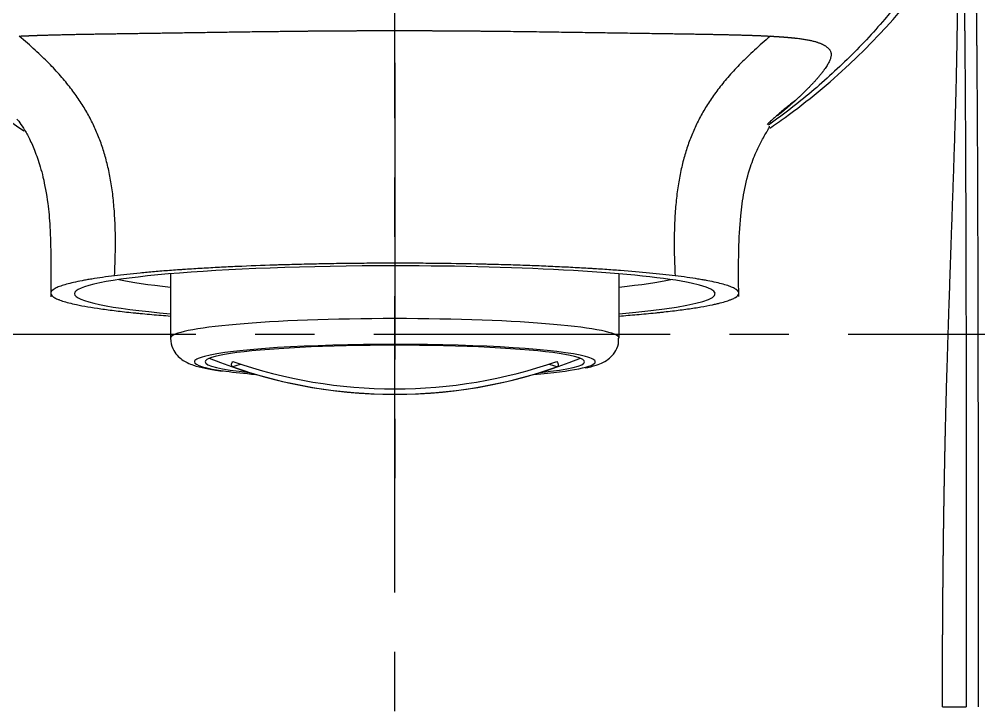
# Model space of a CAD drawing. Extents: x 0 to 1354, y 0 to 992.
# Drawn here: x 323.18 to 363.63, y 348.17 to 377.15 of the extents above; entities that cross this region are included whole.
import ezdxf

# ---------------------------------------------------------------- set-up
doc = ezdxf.new("R2010")
doc.units = 0
doc.header["$LTSCALE"] = 10
doc.header["$MEASUREMENT"] = 0
doc.linetypes.add('CENTER', pattern=[2, 1.25, -0.25, 0.25, -0.25])
doc.layers.add('1', color=7, linetype='CONTINUOUS')
doc.layers.add('W', color=7, linetype='CONTINUOUS')

msp = doc.modelspace()

# ---------------------------------------------------------------- linework, layer by layer
at = {"layer": '1', "color": 7, "linetype": 'Continuous', "lineweight": -3}
for p, q in [((329.56, 366.417), (329.56, 363.704)), ((348.46, 363.704), (348.46, 366.417)), ((348.46, 363.703), (348.46, 363.704))]:
    msp.add_line(p, q, dxfattribs=at)
for start, end in [(247.9113, 270), (270, 292.0887)]:
    msp.add_arc((339.01, 382.133), 20.8, start, end, dxfattribs=at)
for centre, major_axis, ratio, start_param, end_param in [((339.01, 365.576), (-13.5, 0), 0.087156, 4.712389, 6.283185), ((339.01, 365.576), (-13.5, 0), 0.087156, 2.346181, 4.712389), ((339.01, 366.573), (12.5, 0), 0.087156, 3.51662, 3.855225), ((339.01, 366.573), (12.5, 0), 0.087156, 5.569553, 5.908158), ((339.01, 365.576), (-13.5, 0), 0.087156, 0, 0.795412), ((339.01, 363.704), (9.45, 0), 0.087156, 0, 3.141592), ((339.01, 362.707), (8.45, 0), 0.087156, 0.311607, 2.823507), ((339.01, 362.707), (8, 0), 0.087156, 0, 3.141593), ((339.01, 362.707), (8.45, 0), 0.087156, 2.823507, 3.141593), ((339.01, 362.707), (8.45, 0), 0.087156, 0, 0.311607), ((339.01, 362.707), (8.45, 0), 0.087156, 3.141593, 3.70973), ((339.01, 362.707), (8, 0), 0.087156, 3.141593, 3.837161), ((339.01, 382.247), (20.759, 0), 0.996195, 4.377384, 5.047394), ((339.01, 342.048), (21.625, 0), 0.996195, 1.875191, 1.891899), ((339.01, 382.02), (20.759, 0), 0.996195, 4.377384, 5.047394), ((339.01, 362.707), (8.45, 0), 0.087156, 5.479625, 5.875073), ((339.01, 362.707), (8, 0), 0.087156, 5.587715, 6.283185), ((339.01, 342.048), (21.625, 0), 0.996195, 1.249694, 1.266401), ((339.01, 362.707), (8.45, 0), 0.087156, 5.875073, 6.283185), ((339.01, 362.707), (8.45, 0), 0.087156, 3.70973, 3.945251)]:
    msp.add_ellipse(centre, major_axis=major_axis, ratio=ratio, start_param=start_param, end_param=end_param, dxfattribs=at)
for points, degree, knots in [([(362.882, 381.455), (362.889, 381.456), (362.902, 381.419), (362.908, 381.378), (362.922, 381.291), (362.935, 381.098), (362.948, 380.887), (362.961, 380.543), (362.974, 380.172), (362.986, 379.64), (362.992, 379.363), (362.998, 379.033), (363.004, 378.698), (363.009, 378.311), (363.015, 377.918), (363.02, 377.475), (363.026, 377.024), (363.035, 376.027), (363.04, 375.463), (363.044, 374.913), (363.048, 374.304), (363.052, 373.71), (363.056, 373.063), (363.06, 372.433), (363.063, 371.758), (363.069, 370.466), (363.074, 369.018), (363.078, 367.667), (363.082, 366.158), (363.085, 364.772), (363.088, 363.214), (363.09, 361.822), (363.092, 360.225), (363.094, 358.766), (363.095, 357.222), (363.096, 355.765), (363.097, 354.21), (363.098, 352.761), (363.098, 351.191), (363.099, 349.758), (363.099, 348.168)], 2, [0, 0, 0, 0.03125, 0.0625, 0.0625, 0.125, 0.125, 0.1875, 0.1875, 0.25, 0.25, 0.28125, 0.28125, 0.3125, 0.3125, 0.34375, 0.34375, 0.375, 0.40625, 0.40625, 0.4375, 0.4375, 0.46875, 0.46875, 0.5, 0.5, 0.5625, 0.5625, 0.625, 0.625, 0.6875, 0.6875, 0.75, 0.75, 0.8125, 0.8125, 0.875, 0.875, 0.9375, 0.9375, 1, 1, 1]), ([(363.382, 381.455), (363.389, 381.456), (363.402, 381.419), (363.408, 381.378), (363.422, 381.291), (363.435, 381.098), (363.448, 380.887), (363.461, 380.543), (363.474, 380.172), (363.486, 379.64), (363.492, 379.363), (363.498, 379.033), (363.504, 378.698), (363.509, 378.311), (363.515, 377.918), (363.52, 377.475), (363.526, 377.024), (363.535, 376.027), (363.54, 375.463), (363.544, 374.913), (363.548, 374.304), (363.552, 373.71), (363.556, 373.063), (363.56, 372.433), (363.563, 371.758), (363.569, 370.466), (363.574, 369.018), (363.578, 367.667), (363.582, 366.158), (363.585, 364.772), (363.588, 363.214), (363.59, 361.822), (363.592, 360.225), (363.594, 358.766), (363.595, 357.222), (363.596, 355.765), (363.597, 354.21), (363.598, 352.761), (363.598, 351.191), (363.599, 349.758), (363.599, 348.168)], 2, [0, 0, 0, 0.03125, 0.0625, 0.0625, 0.125, 0.125, 0.1875, 0.1875, 0.25, 0.25, 0.28125, 0.28125, 0.3125, 0.3125, 0.34375, 0.34375, 0.375, 0.40625, 0.40625, 0.4375, 0.4375, 0.46875, 0.46875, 0.5, 0.5, 0.5625, 0.5625, 0.625, 0.625, 0.6875, 0.6875, 0.75, 0.75, 0.8125, 0.8125, 0.875, 0.875, 0.9375, 0.9375, 1, 1, 1]), ([(315.373, 380.651), (316.001, 379.661), (316.693, 378.712), (318.188, 376.906), (318.993, 376.05), (320.703, 374.446), (321.609, 373.698), (322.827, 372.814), (323.1, 372.623), (323.376, 372.437)], 3, [0, 0, 0, 0, 0.304507, 0.304507, 0.609013, 0.609013, 0.91352, 0.91352, 1, 1, 1, 1]), ([(362.227, 380.663), (361.417, 379.342), (360.494, 378.091), (358.961, 376.346), (358.425, 375.785), (357.307, 374.713), (356.725, 374.201), (355.677, 373.355), (355.221, 373.01), (354.754, 372.679)], 3, [0, 0, 0, 0, 0.422063, 0.422063, 0.633095, 0.633095, 0.844127, 0.844127, 1, 1, 1, 1]), ([(354.813, 372.551), (355.032, 372.701), (355.248, 372.853), (356.412, 373.698), (357.317, 374.446), (359.883, 376.852), (361.39, 378.672), (362.648, 380.651)], 3, [0, 0, 0, 0, 0.070092, 0.070092, 0.380061, 0.380061, 1, 1, 1, 1]), ([(362.094, 348.168), (362.094, 348.234), (362.094, 348.367), (362.094, 348.565), (362.094, 348.763), (362.094, 348.96), (362.095, 349.157), (362.095, 349.353), (362.095, 349.548), (362.096, 349.742), (362.096, 349.936), (362.097, 350.13), (362.098, 350.322), (362.098, 350.514), (362.099, 350.706), (362.1, 350.896), (362.101, 351.086), (362.102, 351.276), (362.103, 351.464), (362.104, 351.652), (362.105, 351.84), (362.106, 352.026), (362.108, 352.213), (362.109, 352.398), (362.11, 352.583), (362.112, 352.767), (362.113, 352.95), (362.115, 353.133), (362.117, 353.315), (362.118, 353.497), (362.12, 353.678), (362.122, 353.858), (362.124, 354.038), (362.126, 354.217), (362.128, 354.395), (362.13, 354.572), (362.132, 354.749), (362.134, 354.926), (362.136, 355.101), (362.138, 355.276), (362.141, 355.451), (362.143, 355.624), (362.145, 355.797), (362.148, 355.97), (362.15, 356.141), (362.153, 356.312), (362.156, 356.483), (362.158, 356.652), (362.161, 356.822), (362.164, 356.99), (362.166, 357.158), (362.169, 357.325), (362.172, 357.491), (362.175, 357.657), (362.178, 357.822), (362.181, 357.987), (362.184, 358.15), (362.188, 358.313), (362.191, 358.476), (362.194, 358.638), (362.197, 358.799), (362.201, 358.959), (362.204, 359.119), (362.207, 359.279), (362.211, 359.437), (362.214, 359.595), (362.218, 359.752), (362.224, 360.003), (362.232, 360.359), (362.245, 360.834), (362.259, 361.347), (362.274, 361.897), (362.292, 362.484), (362.311, 363.108), (362.332, 363.768), (362.354, 364.464), (362.378, 365.195), (362.404, 365.96), (362.431, 366.759), (362.459, 367.588), (362.489, 368.446), (362.519, 369.331), (362.55, 370.238), (362.575, 370.966), (362.593, 371.511), (362.605, 371.869), (362.616, 372.222), (362.627, 372.57), (362.637, 372.914), (362.646, 373.251), (362.655, 373.583), (362.664, 373.908), (362.672, 374.228), (362.68, 374.54), (362.686, 374.845), (362.693, 375.143), (362.699, 375.432), (362.704, 375.714), (362.709, 375.988), (362.714, 376.253), (362.718, 376.509), (362.721, 376.756), (362.724, 376.995), (362.726, 377.225), (362.728, 377.446), (362.73, 377.657), (362.731, 377.86), (362.732, 378.053), (362.733, 378.238), (362.733, 378.413), (362.732, 378.581), (362.732, 378.739), (362.731, 378.848), (362.73, 378.912), (362.73, 378.935), (362.73, 378.96), (362.73, 378.985), (362.729, 379.011), (362.729, 379.037), (362.729, 379.064), (362.728, 379.091), (362.728, 379.119), (362.728, 379.148), (362.727, 379.177), (362.727, 379.206), (362.726, 379.236), (362.726, 379.266), (362.725, 379.297), (362.725, 379.327), (362.724, 379.359), (362.724, 379.39), (362.723, 379.421), (362.723, 379.453), (362.722, 379.485), (362.721, 379.517), (362.721, 379.55), (362.72, 379.582), (362.719, 379.614), (362.718, 379.646), (362.718, 379.679), (362.717, 379.711), (362.716, 379.743), (362.715, 379.775), (362.714, 379.807), (362.713, 379.839), (362.712, 379.87), (362.711, 379.901), (362.71, 379.932), (362.709, 379.963), (362.708, 379.993), (362.707, 380.023), (362.706, 380.053), (362.705, 380.082), (362.704, 380.11), (362.703, 380.139), (362.702, 380.166), (362.7, 380.193), (362.699, 380.22), (362.698, 380.246), (362.696, 380.271), (362.695, 380.296), (362.694, 380.32), (362.692, 380.344), (362.691, 380.367), (362.689, 380.389), (362.688, 380.41), (362.686, 380.43), (362.685, 380.45), (362.683, 380.469), (362.682, 380.487), (362.68, 380.504), (362.678, 380.521), (362.677, 380.536), (362.675, 380.551), (362.673, 380.564), (362.671, 380.577), (362.67, 380.589), (362.668, 380.599), (362.666, 380.609), (362.664, 380.618), (362.662, 380.626), (362.66, 380.632), (362.658, 380.638), (362.656, 380.643), (362.654, 380.646), (362.652, 380.649), (362.65, 380.651), (362.649, 380.651), (362.648, 380.651)], 3, [0, 0, 0, 0, 0.004256, 0.008497, 0.012725, 0.016938, 0.021138, 0.025323, 0.029495, 0.033653, 0.037796, 0.041926, 0.046042, 0.050144, 0.054232, 0.058307, 0.062367, 0.066414, 0.070447, 0.074466, 0.078471, 0.082462, 0.08644, 0.090404, 0.094354, 0.098291, 0.102214, 0.106123, 0.110019, 0.113901, 0.117769, 0.121624, 0.125466, 0.129293, 0.133107, 0.136908, 0.140695, 0.144468, 0.148227, 0.151973, 0.155705, 0.159424, 0.163129, 0.166821, 0.170499, 0.174163, 0.177814, 0.181452, 0.185075, 0.188686, 0.192283, 0.195866, 0.199437, 0.202993, 0.206537, 0.210067, 0.213584, 0.217087, 0.220577, 0.224054, 0.227517, 0.230968, 0.234405, 0.237829, 0.24124, 0.244638, 0.248022, 0.251394, 0.260818, 0.271066, 0.282137, 0.294032, 0.30675, 0.320291, 0.334656, 0.349845, 0.365861, 0.382707, 0.400379, 0.418873, 0.438192, 0.458333, 0.479291, 0.501066, 0.50974, 0.518404, 0.527058, 0.5357, 0.544331, 0.552951, 0.561561, 0.570162, 0.578756, 0.587342, 0.595919, 0.604486, 0.613044, 0.621592, 0.630132, 0.638669, 0.647201, 0.65573, 0.664254, 0.672773, 0.681287, 0.689794, 0.698299, 0.706801, 0.715303, 0.723803, 0.732302, 0.740798, 0.749292, 0.750637, 0.752036, 0.753488, 0.754994, 0.756553, 0.758166, 0.759833, 0.761553, 0.763327, 0.765155, 0.767036, 0.768972, 0.77096, 0.773003, 0.7751, 0.77725, 0.779455, 0.781713, 0.784025, 0.786391, 0.788811, 0.791285, 0.793813, 0.796395, 0.799031, 0.801722, 0.804466, 0.807264, 0.810116, 0.813023, 0.815983, 0.818997, 0.822066, 0.825188, 0.828365, 0.831596, 0.834881, 0.83822, 0.841614, 0.845062, 0.848564, 0.852121, 0.855732, 0.859397, 0.863117, 0.866891, 0.870719, 0.874602, 0.878538, 0.882529, 0.886574, 0.890673, 0.894826, 0.899033, 0.903295, 0.907612, 0.911982, 0.916408, 0.920887, 0.925422, 0.930011, 0.934655, 0.939353, 0.944107, 0.948915, 0.953777, 0.958695, 0.963667, 0.968694, 0.973776, 0.978912, 0.984102, 0.989347, 0.994647, 1, 1, 1, 1]), ([(323.178, 376.433), (323.187, 376.434), (323.205, 376.435), (323.233, 376.436), (323.261, 376.438), (323.29, 376.439), (323.318, 376.44), (323.347, 376.442), (323.376, 376.443), (323.405, 376.445), (323.434, 376.446), (323.464, 376.447), (323.493, 376.449), (323.523, 376.45), (323.553, 376.451), (323.583, 376.452), (323.614, 376.454), (323.645, 376.455), (323.675, 376.456), (323.706, 376.457), (323.738, 376.459), (323.769, 376.46), (323.801, 376.461), (323.832, 376.462), (323.864, 376.463), (323.897, 376.465), (323.929, 376.466), (323.962, 376.467), (323.994, 376.468), (324.027, 376.469), (324.061, 376.47), (324.094, 376.471), (324.182, 376.474), (324.327, 376.479), (324.536, 376.484), (324.752, 376.49), (324.96, 376.495), (325.158, 376.499), (325.342, 376.503), (325.529, 376.508), (325.717, 376.512), (325.913, 376.515), (326.117, 376.519), (326.331, 376.522), (326.551, 376.526), (326.777, 376.529), (327.008, 376.533), (327.245, 376.536), (327.488, 376.54), (327.736, 376.544), (327.99, 376.547), (328.25, 376.551), (328.516, 376.555), (328.788, 376.559), (329.065, 376.563), (329.348, 376.568), (329.762, 376.574), (330.317, 376.582), (331.021, 376.593), (331.753, 376.604), (332.512, 376.615), (333.299, 376.625), (333.884, 376.632), (334.258, 376.637), (334.411, 376.639), (334.565, 376.64), (334.719, 376.642), (334.873, 376.644), (335.027, 376.645), (335.182, 376.647), (335.338, 376.649), (335.493, 376.65), (335.649, 376.651), (335.806, 376.653), (335.962, 376.654), (336.119, 376.655), (336.277, 376.657), (336.435, 376.658), (336.593, 376.659), (336.751, 376.66), (336.91, 376.661), (337.07, 376.662), (337.229, 376.663), (337.39, 376.663), (337.55, 376.664), (337.711, 376.665), (337.872, 376.665), (338.033, 376.665), (338.195, 376.666), (338.358, 376.666), (338.52, 376.666), (338.683, 376.667), (338.847, 376.667), (338.956, 376.667), (339.01, 376.667)], 3, [0, 0, 0, 0, 0.002917, 0.005833, 0.008749, 0.011666, 0.014582, 0.017498, 0.020414, 0.023331, 0.026247, 0.029164, 0.032081, 0.034999, 0.037916, 0.040834, 0.043753, 0.046672, 0.049592, 0.052512, 0.055433, 0.058355, 0.061277, 0.0642, 0.067124, 0.070049, 0.072975, 0.075902, 0.07883, 0.081759, 0.084689, 0.08762, 0.090553, 0.10771, 0.125009, 0.142458, 0.160067, 0.174113, 0.188048, 0.201878, 0.215606, 0.22924, 0.243909, 0.258748, 0.273761, 0.288953, 0.304327, 0.319888, 0.335639, 0.351584, 0.367727, 0.384071, 0.400621, 0.41738, 0.434351, 0.451539, 0.468946, 0.509265, 0.550627, 0.59307, 0.636632, 0.681352, 0.727269, 0.735858, 0.744457, 0.753068, 0.761691, 0.770325, 0.778972, 0.787631, 0.796303, 0.804988, 0.813686, 0.822398, 0.831124, 0.839864, 0.848619, 0.857389, 0.866174, 0.874975, 0.883792, 0.892624, 0.901474, 0.91034, 0.919223, 0.928124, 0.937043, 0.94598, 0.954935, 0.963909, 0.972903, 0.981915, 0.990948, 1, 1, 1, 1]), ([(339.01, 376.667), (339.036, 376.667), (339.087, 376.667), (339.163, 376.667), (339.24, 376.667), (339.316, 376.667), (339.392, 376.666), (339.468, 376.666), (339.544, 376.666), (339.62, 376.666), (339.696, 376.666), (339.772, 376.666), (339.848, 376.666), (339.923, 376.666), (339.999, 376.665), (340.074, 376.665), (340.15, 376.665), (340.225, 376.665), (340.3, 376.664), (340.376, 376.664), (340.451, 376.664), (340.526, 376.664), (340.601, 376.663), (340.676, 376.663), (340.75, 376.663), (340.825, 376.662), (340.9, 376.662), (340.974, 376.662), (341.049, 376.661), (341.123, 376.661), (341.197, 376.66), (341.272, 376.66), (341.346, 376.659), (341.42, 376.659), (341.494, 376.658), (341.568, 376.658), (341.642, 376.657), (341.715, 376.657), (341.789, 376.656), (341.863, 376.656), (341.936, 376.655), (342.01, 376.654), (342.083, 376.654), (342.156, 376.653), (342.229, 376.653), (342.302, 376.652), (342.376, 376.651), (342.448, 376.651), (342.521, 376.65), (342.594, 376.649), (342.667, 376.649), (342.74, 376.648), (342.812, 376.647), (342.885, 376.646), (342.957, 376.646), (343.029, 376.645), (343.102, 376.644), (343.174, 376.643), (343.246, 376.643), (343.318, 376.642), (343.39, 376.641), (343.462, 376.64), (343.533, 376.639), (343.605, 376.639), (343.677, 376.638), (343.748, 376.637), (343.82, 376.636), (344.195, 376.632), (344.861, 376.623), (345.8, 376.61), (346.7, 376.597), (347.561, 376.584), (348.263, 376.574), (348.817, 376.565), (349.236, 376.559), (349.642, 376.553), (350.003, 376.547), (350.32, 376.543), (350.597, 376.539), (350.865, 376.535), (351.109, 376.531), (351.33, 376.528), (351.531, 376.525), (351.73, 376.521), (351.927, 376.518), (352.084, 376.515), (352.203, 376.513), (352.285, 376.511), (352.366, 376.51), (352.446, 376.508), (352.526, 376.507), (352.605, 376.505), (352.683, 376.504), (352.76, 376.502), (352.837, 376.5), (352.913, 376.498), (352.988, 376.497), (353.062, 376.495), (353.136, 376.493), (353.208, 376.491), (353.28, 376.49), (353.352, 376.488), (353.422, 376.486), (353.492, 376.484), (353.562, 376.482), (353.63, 376.48), (353.698, 376.478), (353.765, 376.476), (353.831, 376.474), (353.896, 376.472), (353.961, 376.47), (354.025, 376.468), (354.088, 376.465), (354.151, 376.463), (354.212, 376.461), (354.274, 376.459), (354.334, 376.456), (354.393, 376.454), (354.452, 376.451), (354.51, 376.449), (354.568, 376.446), (354.624, 376.444), (354.68, 376.441), (354.735, 376.438), (354.79, 376.435), (354.826, 376.433), (354.844, 376.433)], 3, [0, 0, 0, 0, 0.00423, 0.008456, 0.012678, 0.016895, 0.021108, 0.025317, 0.029522, 0.033722, 0.037918, 0.042111, 0.046299, 0.050483, 0.054663, 0.05884, 0.063012, 0.06718, 0.071345, 0.075506, 0.079662, 0.083816, 0.087965, 0.092111, 0.096253, 0.100391, 0.104526, 0.108657, 0.112785, 0.116909, 0.12103, 0.125147, 0.129261, 0.133372, 0.137479, 0.141583, 0.145683, 0.149781, 0.153875, 0.157966, 0.162054, 0.166138, 0.17022, 0.174299, 0.178374, 0.182447, 0.186516, 0.190583, 0.194647, 0.198708, 0.202766, 0.206821, 0.210874, 0.214923, 0.218971, 0.223015, 0.227057, 0.231096, 0.235133, 0.239167, 0.243198, 0.247227, 0.251254, 0.255278, 0.2593, 0.263319, 0.267336, 0.271351, 0.326608, 0.380148, 0.43204, 0.482352, 0.531151, 0.557222, 0.582801, 0.6079, 0.63253, 0.650644, 0.668424, 0.685877, 0.703006, 0.716629, 0.730268, 0.743926, 0.757607, 0.771316, 0.777197, 0.783066, 0.788923, 0.794767, 0.8006, 0.806421, 0.812231, 0.818031, 0.82382, 0.829599, 0.835369, 0.841129, 0.846879, 0.852622, 0.858356, 0.864082, 0.8698, 0.875511, 0.881215, 0.886912, 0.892603, 0.898288, 0.903967, 0.909641, 0.91531, 0.920975, 0.926636, 0.932292, 0.937945, 0.943595, 0.949242, 0.954887, 0.96053, 0.966171, 0.97181, 0.977449, 0.983087, 0.988724, 0.994362, 1, 1, 1, 1]), ([(327.197, 366.331), (327.216, 366.692), (327.227, 367.029), (327.237, 367.665), (327.235, 367.964), (327.22, 368.53), (327.207, 368.798), (327.17, 369.308), (327.147, 369.551), (327.089, 370.015), (327.055, 370.236), (326.976, 370.663), (326.932, 370.868), (326.834, 371.265), (326.779, 371.457), (326.66, 371.831), (326.595, 372.013), (326.453, 372.37), (326.376, 372.545), (326.209, 372.891), (326.119, 373.061), (325.925, 373.4), (325.821, 373.569), (325.595, 373.906), (325.474, 374.075), (325.211, 374.415), (325.071, 374.587), (324.766, 374.935), (324.602, 375.111), (324.248, 375.472), (324.057, 375.656), (323.644, 376.035), (323.42, 376.231), (323.178, 376.433)], 3, [0, 0, 0, 0, 0.0625, 0.0625, 0.125, 0.125, 0.1875, 0.1875, 0.25, 0.25, 0.3125, 0.3125, 0.375, 0.375, 0.4375, 0.4375, 0.5, 0.5, 0.5625, 0.5625, 0.625, 0.625, 0.6875, 0.6875, 0.75, 0.75, 0.8125, 0.8125, 0.875, 0.875, 0.9375, 0.9375, 1, 1, 1, 1]), ([(354.843, 376.433), (354.601, 376.23), (354.378, 376.035), (353.964, 375.655), (353.773, 375.471), (353.419, 375.111), (353.255, 374.934), (352.95, 374.586), (352.81, 374.415), (352.547, 374.074), (352.426, 373.906), (352.2, 373.568), (352.096, 373.4), (351.902, 373.061), (351.812, 372.89), (351.645, 372.545), (351.568, 372.37), (351.426, 372.013), (351.361, 371.831), (351.242, 371.457), (351.187, 371.265), (351.089, 370.868), (351.045, 370.663), (350.966, 370.236), (350.932, 370.014), (350.874, 369.55), (350.851, 369.308), (350.814, 368.798), (350.8, 368.53), (350.786, 367.964), (350.784, 367.665), (350.794, 367.029), (350.805, 366.692), (350.824, 366.331)], 3, [0, 0, 0, 0, 0.0625, 0.0625, 0.125, 0.125, 0.1875, 0.1875, 0.25, 0.25, 0.3125, 0.3125, 0.375, 0.375, 0.4375, 0.4375, 0.5, 0.5, 0.5625, 0.5625, 0.625, 0.625, 0.6875, 0.6875, 0.75, 0.75, 0.8125, 0.8125, 0.875, 0.875, 0.9375, 0.9375, 1, 1, 1, 1]), ([(354.843, 376.433), (354.853, 376.432), (354.872, 376.431), (354.901, 376.429), (354.929, 376.428), (354.957, 376.426), (354.985, 376.424), (355.013, 376.423), (355.041, 376.421), (355.068, 376.419), (355.096, 376.418), (355.123, 376.416), (355.15, 376.414), (355.177, 376.412), (355.203, 376.411), (355.23, 376.409), (355.256, 376.407), (355.282, 376.405), (355.308, 376.403), (355.334, 376.401), (355.36, 376.399), (355.385, 376.398), (355.41, 376.396), (355.435, 376.394), (355.46, 376.392), (355.485, 376.39), (355.51, 376.388), (355.534, 376.386), (355.558, 376.384), (355.582, 376.382), (355.606, 376.379), (355.63, 376.377), (355.653, 376.375), (355.677, 376.373), (355.7, 376.371), (355.723, 376.369), (355.746, 376.366), (355.768, 376.364), (355.791, 376.362), (355.813, 376.36), (355.835, 376.357), (355.857, 376.355), (355.879, 376.353), (355.901, 376.35), (355.922, 376.348), (355.943, 376.345), (355.964, 376.343), (356.043, 376.334), (356.173, 376.317), (356.343, 376.29), (356.5, 376.26), (356.644, 376.228), (356.748, 376.198), (356.822, 376.174), (356.872, 376.157), (356.919, 376.139), (356.964, 376.121), (357.006, 376.102), (357.047, 376.083), (357.086, 376.063), (357.123, 376.042), (357.158, 376.021), (357.193, 375.998), (357.227, 375.973), (357.26, 375.946), (357.29, 375.917), (357.317, 375.888), (357.34, 375.858), (357.362, 375.822), (357.381, 375.781), (357.395, 375.733), (357.402, 375.683), (357.402, 375.63), (357.395, 375.573), (357.381, 375.513), (357.359, 375.45), (357.331, 375.382), (357.296, 375.31), (357.253, 375.234), (357.204, 375.154), (357.159, 375.088), (357.125, 375.038), (357.103, 375.008), (357.08, 374.976), (357.056, 374.945), (357.032, 374.912), (357.006, 374.88), (356.98, 374.847), (356.953, 374.813), (356.926, 374.779), (356.897, 374.745), (356.868, 374.71), (356.837, 374.674), (356.806, 374.638), (356.775, 374.602), (356.742, 374.565), (356.708, 374.528), (356.674, 374.49), (356.639, 374.452), (356.603, 374.413), (356.566, 374.374), (356.528, 374.335), (356.49, 374.295), (356.451, 374.254), (356.41, 374.214), (356.369, 374.172), (356.327, 374.131), (356.285, 374.088), (356.241, 374.046), (356.196, 374.003), (356.151, 373.959), (356.105, 373.915), (356.058, 373.871), (356.009, 373.826), (355.961, 373.781), (355.927, 373.751), (355.911, 373.736)], 3, [0, 0, 0, 0, 0.002468, 0.004939, 0.007413, 0.009889, 0.012369, 0.014852, 0.017338, 0.019827, 0.022319, 0.024814, 0.027313, 0.029815, 0.03232, 0.034828, 0.03734, 0.039856, 0.042374, 0.044897, 0.047423, 0.049952, 0.052486, 0.055023, 0.057563, 0.060108, 0.062656, 0.065208, 0.067764, 0.070323, 0.072887, 0.075455, 0.078027, 0.080603, 0.083183, 0.085767, 0.088355, 0.090948, 0.093544, 0.096146, 0.098751, 0.101361, 0.103975, 0.106594, 0.109217, 0.111845, 0.114477, 0.117114, 0.141423, 0.16631, 0.191799, 0.217912, 0.244671, 0.25606, 0.26755, 0.279146, 0.290849, 0.302662, 0.314586, 0.326623, 0.338776, 0.351045, 0.363433, 0.378526, 0.393768, 0.409158, 0.424697, 0.440389, 0.456236, 0.478273, 0.500336, 0.52243, 0.544565, 0.566751, 0.589, 0.61132, 0.633725, 0.656227, 0.678838, 0.701572, 0.72444, 0.732383, 0.740317, 0.748242, 0.756158, 0.764067, 0.771969, 0.779864, 0.787752, 0.795635, 0.803512, 0.811384, 0.819252, 0.827116, 0.834976, 0.842834, 0.850688, 0.85854, 0.866391, 0.87424, 0.882088, 0.889936, 0.897784, 0.905633, 0.913482, 0.921332, 0.929184, 0.937039, 0.944896, 0.952755, 0.960619, 0.968486, 0.976357, 0.984232, 0.992113, 1, 1, 1, 1]), ([(355.944, 373.765), (355.81, 373.661), (355.676, 373.555), (355.421, 373.347), (355.299, 373.245), (355.067, 373.044), (354.956, 372.945), (354.801, 372.802), (354.755, 372.758), (354.709, 372.714)], 3, [0, 0, 0, 0, 0.310347, 0.310347, 0.602686, 0.602686, 0.87853, 0.87853, 1, 1, 1, 1]), ([(355.911, 373.736), (355.903, 373.729), (355.888, 373.715), (355.865, 373.694), (355.842, 373.674), (355.819, 373.653), (355.796, 373.632), (355.773, 373.611), (355.749, 373.591), (355.725, 373.57), (355.701, 373.549), (355.677, 373.527), (355.653, 373.506), (355.629, 373.485), (355.604, 373.464), (355.579, 373.443), (355.555, 373.421), (355.529, 373.4), (355.504, 373.378), (355.479, 373.357), (355.453, 373.335), (355.428, 373.313), (355.402, 373.292), (355.376, 373.27), (355.349, 373.248), (355.323, 373.226), (355.296, 373.204), (355.27, 373.182), (355.243, 373.16), (355.216, 373.138), (355.188, 373.116), (355.163, 373.096), (355.147, 373.083), (355.14, 373.077)], 3, [0, 0, 0, 0, 0.033195, 0.066341, 0.099437, 0.132485, 0.165484, 0.198434, 0.231337, 0.264192, 0.296999, 0.32976, 0.362474, 0.395142, 0.427765, 0.460341, 0.492872, 0.525359, 0.557801, 0.590199, 0.622552, 0.654863, 0.68713, 0.719354, 0.751536, 0.783676, 0.815774, 0.847831, 0.879846, 0.911821, 0.943755, 0.97565, 1, 1, 1, 1]), ([(323.08, 372.933), (323.126, 372.889), (323.234, 372.747), (323.449, 372.413), (323.691, 371.95), (323.943, 371.341), (324.194, 370.511), (324.381, 369.493), (324.492, 368.321), (324.517, 366.992), (324.52, 366.003), (324.51, 365.452)], 3, [0, 0, 0, 0, 0.1435, 0.271072, 0.384426, 0.487578, 0.586284, 0.691164, 0.77358, 0.876086, 1, 1, 1, 1]), ([(353.51, 365.455), (353.49, 366.119), (353.498, 367.258), (353.559, 368.738), (353.722, 369.914), (353.959, 370.856), (354.247, 371.589), (354.491, 372.066), (354.658, 372.351), (354.745, 372.493), (354.807, 372.603), (354.811, 372.631), (354.803, 372.636)], 3, [0, 0, 0, 0, 0.200002, 0.346532, 0.453763, 0.572871, 0.661588, 0.728103, 0.775835, 0.828754, 0.897438, 1, 1, 1, 1]), ([(339.01, 366.862), (338.721, 366.862), (338.434, 366.861), (337.861, 366.858), (337.291, 366.854), (336.443, 366.843), (335.883, 366.833), (335.325, 366.821), (335.048, 366.814), (334.633, 366.803), (334.496, 366.799), (334.289, 366.793), (334.221, 366.791), (334.084, 366.787), (333.47, 366.768), (332.879, 366.745), (332.114, 366.71), (331.863, 366.698), (331.37, 366.673), (331.127, 366.659), (330.65, 366.631), (330.416, 366.617), (330.128, 366.597), (330.071, 366.593), (329.957, 366.586), (329.9, 366.582), (329.732, 366.57), (329.621, 366.562), (329.294, 366.537), (329.082, 366.52), (328.671, 366.485), (328.273, 366.449), (327.899, 366.411), (327.539, 366.372), (327.365, 366.352), (327.197, 366.331)], 3, [0, 0, 0, 0, 0.0625, 0.0625, 0.125, 0.1875, 0.25, 0.25, 0.3125, 0.3125, 0.34375, 0.34375, 0.359375, 0.359375, 0.375, 0.5, 0.5, 0.5625, 0.5625, 0.625, 0.625, 0.6875, 0.6875, 0.703125, 0.703125, 0.71875, 0.71875, 0.75, 0.75, 0.8125, 0.8125, 0.875, 0.9375, 0.9375, 1, 1, 1, 1]), ([(350.824, 366.331), (350.154, 366.413), (349.386, 366.487), (348.306, 366.569), (348.084, 366.584), (347.741, 366.607), (347.568, 366.619), (347.391, 366.63), (347.272, 366.637), (347.212, 366.64), (346.912, 366.658), (346.425, 366.685), (345.924, 366.709), (345.415, 366.732), (345.157, 366.743), (344.633, 366.763), (344.368, 366.773), (343.83, 366.79), (343.557, 366.799), (343.212, 366.808), (343.143, 366.81), (343.003, 366.813), (342.934, 366.815), (342.724, 366.82), (342.584, 366.823), (341.881, 366.838), (341.314, 366.847), (340.455, 366.856), (340.024, 366.859), (339.59, 366.861), (339.373, 366.862), (339.3, 366.862), (339.155, 366.862), (339.083, 366.862), (339.01, 366.862)], 3, [0, 0, 0, 0, 0.25, 0.25, 0.3125, 0.3125, 0.34375, 0.359375, 0.359375, 0.375, 0.375, 0.4375, 0.5, 0.5, 0.5625, 0.5625, 0.625, 0.625, 0.6875, 0.6875, 0.703125, 0.703125, 0.71875, 0.71875, 0.75, 0.75, 0.875, 0.875, 0.9375, 0.96875, 0.96875, 0.984375, 0.984375, 1, 1, 1, 1]), ([(327.197, 366.331), (327.021, 366.31), (326.853, 366.288), (326.533, 366.243), (326.381, 366.22), (326.164, 366.185), (326.093, 366.173), (325.991, 366.155), (325.957, 366.149), (325.891, 366.137), (325.729, 366.106), (325.581, 366.076), (325.363, 366.026), (325.263, 366.001), (325.082, 365.951), (325.001, 365.926), (324.856, 365.874), (324.793, 365.848), (324.712, 365.809), (324.687, 365.796), (324.654, 365.776), (324.643, 365.77), (324.623, 365.756), (324.614, 365.75), (324.534, 365.69), (324.504, 365.637), (324.514, 365.558), (324.527, 365.531), (324.572, 365.479), (324.603, 365.452), (324.686, 365.4), (324.737, 365.374), (324.813, 365.341), (324.829, 365.334), (324.861, 365.321), (324.878, 365.315), (324.931, 365.295), (324.969, 365.282), (325.088, 365.244), (325.177, 365.218), (325.372, 365.168), (325.478, 365.144), (325.593, 365.119)], 3, [0, 0, 0, 0, 0.0625, 0.0625, 0.125, 0.125, 0.15625, 0.15625, 0.171875, 0.171875, 0.1875, 0.25, 0.25, 0.3125, 0.3125, 0.375, 0.375, 0.4375, 0.4375, 0.46875, 0.46875, 0.484375, 0.484375, 0.5, 0.5, 0.625, 0.625, 0.6875, 0.6875, 0.75, 0.75, 0.8125, 0.8125, 0.828125, 0.828125, 0.84375, 0.84375, 0.875, 0.875, 0.9375, 0.9375, 1, 1, 1, 1]), ([(352.399, 365.113), (352.457, 365.125), (352.513, 365.138), (352.621, 365.163), (352.673, 365.175), (352.822, 365.213), (352.913, 365.238), (353.034, 365.277), (353.073, 365.29), (353.127, 365.31), (353.144, 365.316), (353.178, 365.329), (353.194, 365.336), (353.272, 365.369), (353.325, 365.395), (353.453, 365.474), (353.5, 365.527), (353.513, 365.607), (353.507, 365.633), (353.477, 365.686), (353.453, 365.713), (353.41, 365.747), (353.401, 365.753), (353.381, 365.767), (353.371, 365.773), (353.338, 365.793), (353.313, 365.806), (353.233, 365.846), (353.17, 365.872), (352.954, 365.949), (352.773, 366), (352.445, 366.074), (352.327, 366.099), (352.167, 366.129), (352.135, 366.136), (352.068, 366.148), (352.035, 366.154), (351.932, 366.172), (351.861, 366.184), (351.499, 366.243), (351.177, 366.288), (350.824, 366.331)], 3, [0, 0, 0, 0, 0.03125, 0.03125, 0.0625, 0.0625, 0.125, 0.125, 0.15625, 0.15625, 0.171875, 0.171875, 0.1875, 0.1875, 0.25, 0.25, 0.375, 0.375, 0.4375, 0.4375, 0.5, 0.5, 0.515625, 0.515625, 0.53125, 0.53125, 0.5625, 0.5625, 0.625, 0.625, 0.75, 0.75, 0.8125, 0.8125, 0.828125, 0.828125, 0.84375, 0.84375, 0.875, 0.875, 1, 1, 1, 1]), ([(325.593, 365.119), (325.884, 365.057), (326.227, 364.998), (326.823, 364.912), (327.035, 364.884), (327.487, 364.829), (327.726, 364.802), (328.012, 364.773), (328.044, 364.77), (328.108, 364.763), (328.205, 364.754), (328.434, 364.731), (328.637, 364.713), (329.026, 364.678), (329.286, 364.657), (329.555, 364.637)], 3, [0, 0, 0, 0, 0.337916, 0.337916, 0.506874, 0.506874, 0.675833, 0.675833, 0.696952, 0.696952, 0.718072, 0.760312, 0.844791, 0.844791, 1, 1, 1, 1]), ([(348.462, 364.636), (348.72, 364.656), (348.97, 364.676), (349.481, 364.721), (349.741, 364.746), (350.054, 364.778), (350.116, 364.784), (350.239, 364.797), (350.299, 364.804), (350.479, 364.824), (350.595, 364.837), (350.935, 364.878), (351.363, 364.933), (351.926, 365.021), (352.25, 365.082), (352.399, 365.113)], 3, [0, 0, 0, 0, 0.15186, 0.15186, 0.321488, 0.321488, 0.363895, 0.363895, 0.406302, 0.406302, 0.491116, 0.491116, 0.660744, 0.830372, 1, 1, 1, 1]), ([(329.56, 363.704), (329.569, 363.539), (329.621, 363.276), (329.832, 362.968), (330.053, 362.782), (330.284, 362.654), (330.583, 362.539), (331.009, 362.436), (331.419, 362.359), (331.711, 362.324), (331.752, 362.319)], 3, [0, 0, 0, 0, 0.102773, 0.18688, 0.272289, 0.371321, 0.505859, 0.730969, 0.963436, 1, 1, 1, 1]), ([(347.029, 362.448), (347.194, 362.476), (347.465, 362.549), (347.772, 362.668), (348.042, 362.829), (348.287, 363.087), (348.444, 363.403), (348.448, 363.618), (348.441, 363.704)], 3, [0, 0, 0, 0, 0.302491, 0.508015, 0.668404, 0.795194, 0.922841, 1, 1, 1, 1]), ([(362.094, 348.168), (362.162, 348.168), (362.229, 348.168), (362.362, 348.168), (362.427, 348.168), (362.551, 348.168), (362.61, 348.168), (362.721, 348.168), (362.772, 348.168), (362.864, 348.168), (362.905, 348.168), (362.975, 348.168), (363.005, 348.168), (363.051, 348.168), (363.069, 348.168), (363.092, 348.168), (363.098, 348.168), (363.099, 348.168)], 3, [0, 0, 0, 0, 0.125, 0.125, 0.25, 0.25, 0.375, 0.375, 0.5, 0.5, 0.625, 0.625, 0.75, 0.75, 0.875, 0.875, 1, 1, 1, 1])]:
    msp.add_open_spline(points, degree=degree, knots=knots, dxfattribs=at)
for points in [[(332.185, 362.489), (332.143, 362.513), (332.101, 362.575), (332.143, 362.664), (332.185, 362.716)], [(345.835, 362.716), (345.878, 362.664), (345.919, 362.575), (345.878, 362.513), (345.835, 362.489)]]:
    msp.add_open_spline(points, degree=3, dxfattribs=at)
at = {"layer": 'W', "color": 1, "linetype": 'CENTER', "lineweight": -3}
for p, q in [((339.01, 212.98), (339.01, 461.13)), ((339.01, 375.308), (339.01, 356.747)), ((298.121, 363.868), (396.04, 363.868))]:
    msp.add_line(p, q, dxfattribs=at)

doc.saveas('drawing.dxf')
